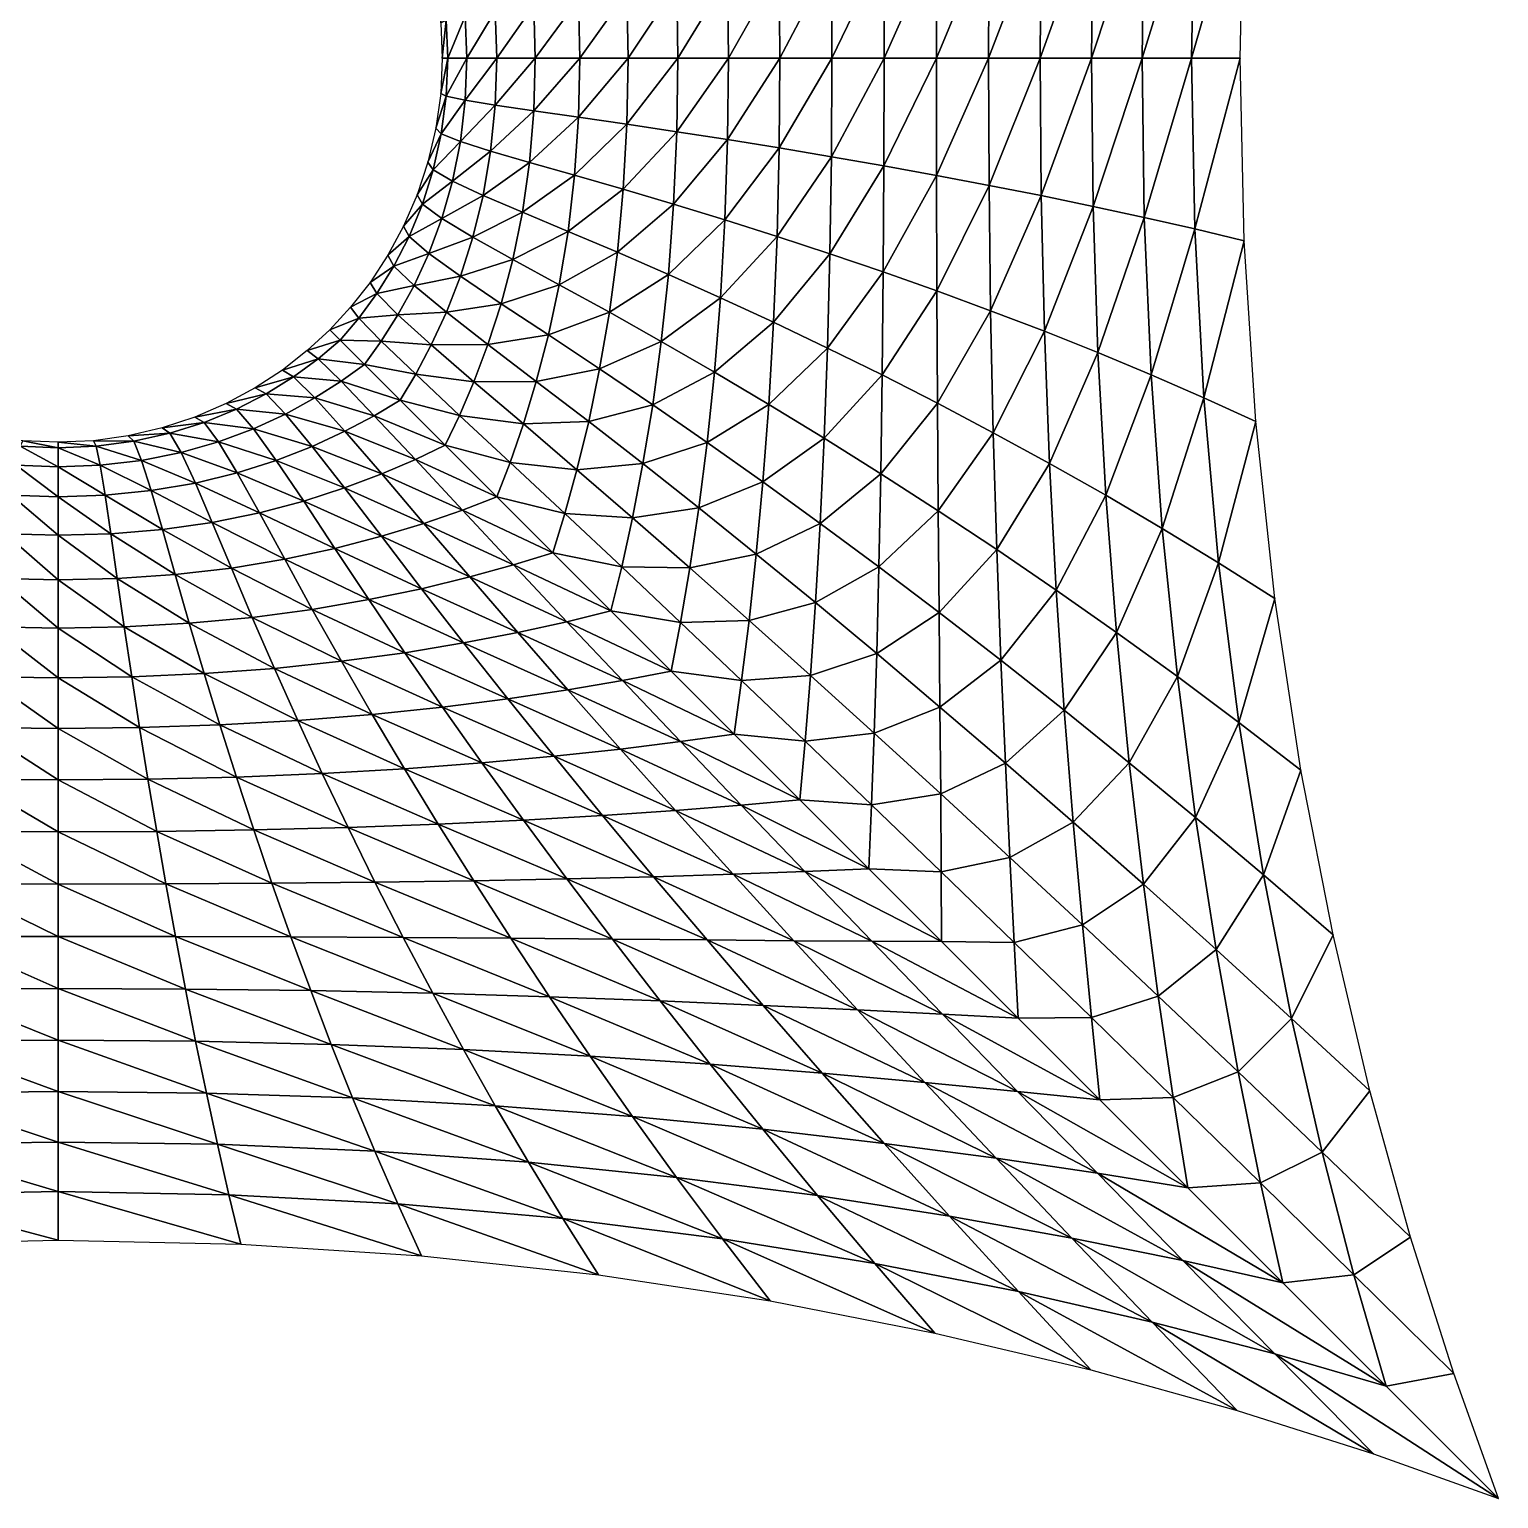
# Model space of a CAD drawing. Extents: x -3 to 3, y -3 to 3.
# Drawn here: x -0.06 to 3, y -3 to 0.06 of the extents above; entities that cross this region are included whole.
import ezdxf

# ---------------------------------------------------------------- set-up
doc = ezdxf.new("R2010")
doc.units = 0

msp = doc.modelspace()

# ---------------------------------------------------------------- meshes
at = {"layer": 'Cone'}
mesh = msp.add_polyface(dxfattribs=at)
corners = [(1.6022, 0.6036, 3.6275), (1.4973, 0.3711, 3.7291), (1.6073, 0.4073, 3.6503), (1.7161, 0.6598, 3.5542), (1.7184, 0.4451, 3.5775), (1.8313, 0.7186, 3.486), (1.83, 0.4847, 3.5096), (1.9474, 0.78, 3.4221), (1.942, 0.5259, 3.4458), (2.0644, 0.8439, 3.3623), (2.0539, 0.5688, 3.3856), (1.5018, 0.1869, 3.7426), (1.6104, 0.2051, 3.6643), (1.7197, 0.2242, 3.5918), (1.8293, 0.2441, 3.5241), (1.9387, 0.2648, 3.4602), (2.0476, 0.2863, 3.3999), (2.1654, 0.6133, 3.3289), (2.1555, 0.3086, 3.3427), (2.2762, 0.6595, 3.2754), (2.2621, 0.3317, 3.2884), (2.3859, 0.7073, 3.2248), (2.367, 0.3556, 3.2366), (2.4943, 0.7566, 3.1769), (2.47, 0.3803, 3.1871), (1.5033, 0, 3.7471), (1.6115, 0, 3.6689), (1.7202, 0, 3.5965), (1.8291, 0, 3.5289), (1.9376, 0, 3.4651), (2.0454, 0, 3.4047), (2.1521, 0, 3.3473), (2.2573, 0, 3.2927), (2.3607, 0, 3.2406), (2.4618, 0, 3.1905)]
mesh.append_faces([[corners[k] for k in face] for face in [(0, 1, 2), (0, 2, 3), (3, 2, 4), (3, 4, 5), (5, 4, 6), (7, 6, 8), (9, 8, 10), (2, 11, 12), (2, 12, 4), (4, 12, 13), (4, 13, 6), (6, 13, 14), (6, 14, 8), (8, 14, 15), (8, 15, 10), (10, 15, 16), (10, 16, 17), (17, 16, 18), (17, 18, 19), (19, 18, 20), (19, 20, 21), (21, 20, 22), (21, 22, 23), (23, 22, 24), (12, 25, 26), (12, 26, 13), (13, 26, 27), (13, 27, 14), (14, 27, 28), (14, 28, 15), (15, 28, 29), (15, 29, 16), (16, 29, 30), (16, 30, 18), (18, 30, 31), (18, 31, 20), (20, 31, 32), (20, 32, 22), (22, 32, 33), (22, 33, 24), (24, 33, 34)]])
mesh = msp.add_polyface(dxfattribs=at)
corners = [(1.1049, 0.7566, 3.9039), (1.021, 0.5764, 4.0546), (1.1277, 0.6471, 3.9364), (1.0434, 0.472, 4.083), (1.148, 0.5293, 3.9666), (1.2382, 0.7217, 3.8292), (1.2561, 0.59, 3.8612), (1.0618, 0.3608, 4.107), (1.1646, 0.4042, 3.9924), (1.2709, 0.4502, 3.8884), (1.3667, 0.6538, 3.7651), (1.3794, 0.4988, 3.7937), (1.4799, 0.721, 3.6772), (1.4899, 0.5499, 3.707), (1.5953, 0.7915, 3.5968), (1.6022, 0.6036, 3.6275), (1.0754, 0.2439, 4.1248), (1.1769, 0.273, 4.0114), (1.2817, 0.304, 3.9086), (1.3886, 0.3367, 3.8149), (1.4973, 0.3711, 3.7291), (1.0837, 0.123, 4.1357), (1.1844, 0.1376, 4.023), (1.2884, 0.1531, 3.9209), (1.3943, 0.1696, 3.8278), (1.5018, 0.1869, 3.7426), (1.6073, 0.4073, 3.6503), (1.0865, 0, 4.1394), (1.1869, 0, 4.0269), (1.2906, 0, 3.9251), (1.3962, 0, 3.8321), (1.5033, 0, 3.7471), (1.6104, 0.2051, 3.6643)]
mesh.append_faces([[corners[k] for k in face] for face in [(0, 1, 2), (2, 3, 4), (2, 4, 5), (5, 4, 6), (3, 7, 4), (4, 7, 8), (4, 8, 6), (6, 8, 9), (6, 9, 10), (10, 9, 11), (10, 11, 12), (12, 11, 13), (14, 13, 15), (7, 16, 8), (8, 16, 17), (8, 17, 9), (9, 17, 18), (9, 18, 11), (11, 18, 19), (11, 19, 13), (13, 19, 20), (13, 20, 15), (16, 21, 17), (17, 21, 22), (17, 22, 18), (18, 22, 23), (18, 23, 19), (19, 23, 24), (19, 24, 20), (20, 24, 25), (20, 25, 26), (21, 27, 22), (22, 27, 28), (22, 28, 23), (23, 28, 29), (23, 29, 24), (24, 29, 30), (24, 30, 25), (25, 30, 31), (25, 31, 32)]])
mesh = msp.add_polyface(dxfattribs=at)
corners = [(0.7195, 0.3497, 5), (0.7476, 0.2849, 5), (0.7307, 0.3712, 4.7448), (0.7586, 0.3041, 4.7546), (0.7719, 0.4067, 4.5283), (0.799, 0.334, 4.5454), (0.7701, 0.2168, 5), (0.7813, 0.2326, 4.7628), (0.8213, 0.2559, 4.5597), (0.8636, 0.3729, 4.3671), (0.8849, 0.2857, 4.3859), (0.9468, 0.4194, 4.2148), (0.9668, 0.321, 4.2366), (0.7866, 0.146, 5), (0.7979, 0.1573, 4.7689), (0.8377, 0.1733, 4.5704), (0.9006, 0.1935, 4.3998), (0.9816, 0.2172, 4.2528), (1.0618, 0.3608, 4.107), (1.0754, 0.2439, 4.1248), (0.7966, 0.0735, 5), (0.8081, 0.0793, 4.7726), (0.8477, 0.0875, 4.5768), (0.9102, 0.0976, 4.4083), (0.9906, 0.1096, 4.2627), (1.0837, 0.123, 4.1357), (0.8, 0, 5), (0.8115, 0, 4.7739), (0.851, 0, 4.579), (0.9135, 0, 4.4111), (0.9937, 0, 4.266), (1.0865, 0, 4.1394)]
mesh.append_faces([[corners[k] for k in face] for face in [(0, 1, 2), (2, 1, 3), (4, 3, 5), (1, 6, 3), (3, 6, 7), (3, 7, 5), (5, 7, 8), (5, 8, 9), (9, 8, 10), (11, 10, 12), (6, 13, 7), (7, 13, 14), (7, 14, 8), (8, 14, 15), (8, 15, 10), (10, 15, 16), (10, 16, 12), (12, 16, 17), (12, 17, 18), (18, 17, 19), (13, 20, 14), (14, 20, 21), (14, 21, 15), (15, 21, 22), (15, 22, 16), (16, 22, 23), (16, 23, 17), (17, 23, 24), (17, 24, 19), (19, 24, 25), (20, 26, 21), (21, 26, 27), (21, 27, 22), (22, 27, 28), (22, 28, 23), (23, 28, 29), (23, 29, 24), (24, 29, 30), (24, 30, 25), (25, 30, 31)]])
mesh = msp.add_polyface(dxfattribs=at)
corners = [(0.8, 0, 5), (0.7966, -0.0735, 5), (0.8115, 0, 4.7739), (0.8081, -0.0793, 4.7726), (0.851, 0, 4.579), (0.8477, -0.0875, 4.5768), (0.9135, 0, 4.4111), (0.9102, -0.0976, 4.4083), (0.9937, 0, 4.266), (0.9906, -0.1096, 4.2627), (1.0865, 0, 4.1394), (0.7866, -0.146, 5), (0.7979, -0.1573, 4.7689), (0.8377, -0.1733, 4.5704), (0.9006, -0.1935, 4.3998), (0.9816, -0.2172, 4.2528), (1.0837, -0.123, 4.1357), (1.0754, -0.2439, 4.1248), (0.7701, -0.2168, 5), (0.7813, -0.2326, 4.7628), (0.8213, -0.2559, 4.5597), (0.8849, -0.2857, 4.3859), (0.9668, -0.321, 4.2366), (1.0618, -0.3608, 4.107), (0.7476, -0.2849, 5), (0.7586, -0.3041, 4.7546), (0.799, -0.334, 4.5454), (0.8636, -0.3729, 4.3671), (0.9468, -0.4194, 4.2148), (0.7195, -0.3497, 5), (0.7307, -0.3712, 4.7448), (0.7719, -0.4067, 4.5283)]
mesh.append_faces([[corners[k] for k in face] for face in [(0, 1, 2), (2, 1, 3), (2, 3, 4), (4, 3, 5), (4, 5, 6), (6, 5, 7), (6, 7, 8), (8, 7, 9), (8, 9, 10), (1, 11, 3), (3, 11, 12), (3, 12, 5), (5, 12, 13), (5, 13, 7), (7, 13, 14), (7, 14, 9), (9, 14, 15), (9, 15, 16), (16, 15, 17), (11, 18, 12), (12, 18, 19), (12, 19, 13), (13, 19, 20), (13, 20, 14), (14, 20, 21), (14, 21, 15), (15, 21, 22), (15, 22, 17), (17, 22, 23), (18, 24, 19), (19, 24, 25), (19, 25, 20), (20, 25, 26), (20, 26, 21), (21, 26, 27), (21, 27, 22), (22, 28, 23), (24, 29, 25), (25, 29, 30), (25, 30, 26), (26, 30, 31)]])
mesh = msp.add_polyface(dxfattribs=at)
corners = [(1.0865, 0, 4.1394), (0.9906, -0.1096, 4.2627), (1.0837, -0.123, 4.1357), (1.1869, 0, 4.0269), (1.1844, -0.1376, 4.023), (1.2906, 0, 3.9251), (1.2884, -0.1531, 3.9209), (1.3962, 0, 3.8321), (1.3943, -0.1696, 3.8278), (1.5033, 0, 3.7471), (1.5018, -0.1869, 3.7426), (1.6115, 0, 3.6689), (1.0754, -0.2439, 4.1248), (1.1769, -0.273, 4.0114), (1.2817, -0.304, 3.9086), (1.3886, -0.3367, 3.8149), (1.4973, -0.3711, 3.7291), (1.6104, -0.2051, 3.6643), (1.0618, -0.3608, 4.107), (1.1646, -0.4042, 3.9924), (1.2709, -0.4502, 3.8884), (1.3794, -0.4988, 3.7937), (1.4899, -0.5499, 3.707), (1.6073, -0.4073, 3.6503), (1.0434, -0.472, 4.083), (1.148, -0.5293, 3.9666), (1.2561, -0.59, 3.8612), (1.3667, -0.6538, 3.7651), (1.4799, -0.721, 3.6772), (1.6022, -0.6036, 3.6275), (1.021, -0.5764, 4.0546), (1.1277, -0.6471, 3.9364)]
mesh.append_faces([[corners[k] for k in face] for face in [(0, 1, 2), (0, 2, 3), (3, 2, 4), (3, 4, 5), (5, 4, 6), (5, 6, 7), (7, 6, 8), (7, 8, 9), (9, 8, 10), (9, 10, 11), (2, 12, 4), (4, 12, 13), (4, 13, 6), (6, 13, 14), (6, 14, 8), (8, 14, 15), (8, 15, 10), (10, 15, 16), (10, 16, 17), (12, 18, 13), (13, 18, 19), (13, 19, 14), (14, 19, 20), (14, 20, 15), (15, 20, 21), (15, 21, 16), (16, 21, 22), (16, 22, 23), (18, 24, 19), (19, 24, 25), (19, 25, 20), (20, 25, 26), (20, 26, 21), (21, 26, 27), (21, 27, 22), (22, 27, 28), (22, 28, 29), (24, 30, 25), (25, 30, 31), (25, 31, 26)]])
mesh = msp.add_polyface(dxfattribs=at)
corners = [(1.6115, 0, 3.6689), (1.5018, -0.1869, 3.7426), (1.6104, -0.2051, 3.6643), (1.7202, 0, 3.5965), (1.7197, -0.2242, 3.5918), (1.8291, 0, 3.5289), (1.8293, -0.2441, 3.5241), (1.9376, 0, 3.4651), (1.9387, -0.2648, 3.4602), (2.0454, 0, 3.4047), (2.0476, -0.2863, 3.3999), (2.1521, 0, 3.3473), (2.1555, -0.3086, 3.3427), (2.2573, 0, 3.2927), (2.2621, -0.3317, 3.2884), (2.3607, 0, 3.2406), (2.367, -0.3556, 3.2366), (2.4618, 0, 3.1905), (2.47, -0.3803, 3.1871), (1.4973, -0.3711, 3.7291), (1.6073, -0.4073, 3.6503), (1.7184, -0.4451, 3.5775), (1.83, -0.4847, 3.5096), (1.942, -0.5259, 3.4458), (2.0539, -0.5688, 3.3856), (2.1654, -0.6133, 3.3289), (2.2762, -0.6595, 3.2754), (2.3859, -0.7073, 3.2248), (2.4943, -0.7566, 3.1769), (1.4899, -0.5499, 3.707), (1.6022, -0.6036, 3.6275), (1.7161, -0.6598, 3.5542), (1.8313, -0.7186, 3.486), (1.9474, -0.78, 3.4221)]
mesh.append_faces([[corners[k] for k in face] for face in [(0, 1, 2), (0, 2, 3), (3, 2, 4), (3, 4, 5), (5, 4, 6), (5, 6, 7), (7, 6, 8), (7, 8, 9), (9, 8, 10), (9, 10, 11), (11, 10, 12), (11, 12, 13), (13, 12, 14), (13, 14, 15), (15, 14, 16), (15, 16, 17), (17, 16, 18), (2, 19, 20), (2, 20, 4), (4, 20, 21), (4, 21, 6), (6, 21, 22), (6, 22, 8), (8, 22, 23), (8, 23, 10), (10, 23, 24), (10, 24, 12), (12, 24, 25), (12, 25, 14), (14, 25, 26), (14, 26, 16), (16, 26, 27), (16, 27, 18), (18, 27, 28), (20, 29, 30), (20, 30, 21), (21, 30, 31), (21, 31, 22), (22, 31, 32), (22, 32, 23), (23, 33, 24)]])
mesh = msp.add_polyface(dxfattribs=at)
corners = [(0.9668, -0.321, 4.2366), (0.8636, -0.3729, 4.3671), (0.9468, -0.4194, 4.2148), (1.0618, -0.3608, 4.107), (1.0434, -0.472, 4.083), (0.799, -0.334, 4.5454), (0.7719, -0.4067, 4.5283), (0.8376, -0.4541, 4.3449), (0.9225, -0.5114, 4.1889), (1.021, -0.5764, 4.0546), (0.7195, -0.3497, 5), (0.6866, -0.4105, 5), (0.7307, -0.3712, 4.7448), (0.6987, -0.4333, 4.7341), (0.7411, -0.4737, 4.5098), (0.8084, -0.529, 4.3208), (0.8951, -0.5964, 4.1611), (0.9958, -0.6732, 4.0241), (1.1277, -0.6471, 3.9364), (0.6495, -0.467, 5), (0.6634, -0.4901, 4.7231), (0.7077, -0.5346, 4.4909), (0.777, -0.5971, 4.2965), (0.8659, -0.6739, 4.133), (0.609, -0.5188, 5), (0.6259, -0.5414, 4.7125), (0.6729, -0.5893, 4.4727), (0.7447, -0.6582, 4.2731), (0.5657, -0.5657, 5), (0.5872, -0.5872, 4.7027), (0.6378, -0.6378, 4.4562)]
mesh.append_faces([[corners[k] for k in face] for face in [(0, 1, 2), (3, 2, 4), (5, 6, 1), (1, 6, 7), (1, 7, 2), (2, 7, 8), (2, 8, 4), (4, 8, 9), (10, 11, 12), (12, 11, 13), (12, 13, 6), (6, 13, 14), (6, 14, 7), (7, 14, 15), (7, 15, 8), (8, 15, 16), (8, 16, 9), (9, 16, 17), (9, 17, 18), (11, 19, 13), (13, 19, 20), (13, 20, 14), (14, 20, 21), (14, 21, 15), (15, 21, 22), (15, 22, 16), (16, 22, 23), (16, 23, 17), (19, 24, 20), (20, 24, 25), (20, 25, 21), (21, 25, 26), (21, 26, 22), (22, 26, 27), (22, 27, 23), (24, 28, 25), (25, 28, 29), (25, 29, 26), (26, 29, 30), (26, 30, 27)]])
mesh = msp.add_polyface(dxfattribs=at)
corners = [(1.942, -0.5259, 3.4458), (1.8313, -0.7186, 3.486), (1.9474, -0.78, 3.4221), (2.0539, -0.5688, 3.3856), (2.0644, -0.8439, 3.3623), (2.1654, -0.6133, 3.3289), (2.1818, -0.9104, 3.3063), (2.2762, -0.6595, 3.2754), (2.2994, -0.9794, 3.254), (2.3859, -0.7073, 3.2248), (2.4169, -1.0511, 3.2054), (2.4943, -0.7566, 3.1769), (2.5341, -1.1253, 3.1601), (1.8329, -0.9427, 3.4542), (1.9548, -1.0236, 3.3903), (2.0785, -1.1081, 3.3308), (2.2039, -1.1962, 3.2759), (2.3309, -1.288, 3.2254), (2.4591, -1.3835, 3.1793), (2.5884, -1.4827, 3.1375), (1.8347, -1.1544, 3.4169), (1.9634, -1.2539, 3.3531), (2.0954, -1.3582, 3.2944), (2.2306, -1.4673, 3.2407), (2.3689, -1.5814, 3.1921), (2.5105, -1.7008, 3.1488), (1.8365, -1.3514, 3.3775), (1.9728, -1.4684, 3.314), (2.1139, -1.5913, 3.2561), (2.2602, -1.7205, 3.2039), (1.838, -1.532, 3.3389), (1.9822, -1.6649, 3.2761)]
mesh.append_faces([[corners[k] for k in face] for face in [(0, 1, 2), (3, 2, 4), (3, 4, 5), (5, 4, 6), (5, 6, 7), (7, 6, 8), (7, 8, 9), (9, 8, 10), (9, 10, 11), (11, 10, 12), (2, 13, 14), (2, 14, 4), (4, 14, 15), (4, 15, 6), (6, 15, 16), (6, 16, 8), (8, 16, 17), (8, 17, 10), (10, 17, 18), (10, 18, 12), (12, 18, 19), (13, 20, 14), (14, 20, 21), (14, 21, 15), (15, 21, 22), (15, 22, 16), (16, 22, 23), (16, 23, 17), (17, 23, 24), (17, 24, 18), (18, 24, 25), (18, 25, 19), (20, 26, 21), (21, 26, 27), (21, 27, 22), (22, 27, 28), (22, 28, 23), (23, 29, 24), (26, 30, 27), (27, 30, 31), (27, 31, 28)]])
mesh = msp.add_polyface(dxfattribs=at)
corners = [(0.5657, -0.5657, 5), (0.5188, -0.609, 5), (0.5872, -0.5872, 4.7027), (0.5414, -0.6259, 4.7125), (0.6378, -0.6378, 4.4562), (0.5893, -0.6729, 4.4727), (0.7125, -0.7125, 4.2521), (0.6582, -0.7447, 4.2731), (0.467, -0.6495, 5), (0.4901, -0.6634, 4.7231), (0.5346, -0.7077, 4.4909), (0.5971, -0.777, 4.2965), (0.4105, -0.6866, 5), (0.4333, -0.6987, 4.7341), (0.4737, -0.7411, 4.5098), (0.529, -0.8084, 4.3208), (0.6739, -0.8659, 4.133), (0.5964, -0.8951, 4.1611), (0.3497, -0.7195, 5), (0.3712, -0.7307, 4.7448), (0.4067, -0.7719, 4.5283), (0.4541, -0.8376, 4.3449), (0.5114, -0.9225, 4.1889), (0.6732, -0.9958, 4.0241), (0.5764, -1.021, 4.0546), (0.3041, -0.7586, 4.7546), (0.334, -0.799, 4.5454), (0.3729, -0.8636, 4.3671), (0.4194, -0.9468, 4.2148), (0.472, -1.0434, 4.083), (0.6471, -1.1277, 3.9364), (0.2857, -0.8849, 4.3859), (0.321, -0.9668, 4.2366), (0.3608, -1.0618, 4.107)]
mesh.append_faces([[corners[k] for k in face] for face in [(0, 1, 2), (2, 1, 3), (2, 3, 4), (4, 3, 5), (4, 5, 6), (6, 5, 7), (1, 8, 3), (3, 8, 9), (3, 9, 5), (5, 9, 10), (5, 10, 7), (7, 10, 11), (8, 12, 9), (9, 12, 13), (9, 13, 10), (10, 13, 14), (10, 14, 11), (11, 14, 15), (11, 15, 16), (16, 15, 17), (12, 18, 13), (13, 18, 19), (13, 19, 14), (14, 19, 20), (14, 20, 15), (15, 20, 21), (15, 21, 17), (17, 21, 22), (17, 22, 23), (23, 22, 24), (19, 25, 20), (20, 26, 21), (21, 26, 27), (21, 27, 22), (22, 27, 28), (22, 28, 24), (24, 28, 29), (24, 29, 30), (27, 31, 28), (28, 32, 29), (29, 32, 33)]])
mesh = msp.add_polyface(dxfattribs=at)
corners = [(1.2561, -0.59, 3.8612), (1.1277, -0.6471, 3.9364), (1.2382, -0.7217, 3.8292), (1.3667, -0.6538, 3.7651), (1.3514, -0.8001, 3.7315), (0.9958, -0.6732, 4.0241), (1.1049, -0.7566, 3.9039), (1.2179, -0.8444, 3.7949), (1.3341, -0.9363, 3.6955), (1.4676, -0.8824, 3.6423), (0.8659, -0.6739, 4.133), (0.9688, -0.7618, 3.9936), (1.0804, -0.8571, 3.8715), (1.1961, -0.9571, 3.7608), (1.3154, -1.0616, 3.6598), (1.4538, -1.0328, 3.6049), (0.7447, -0.6582, 4.2731), (0.8359, -0.7439, 4.1063), (0.9412, -0.842, 3.9648), (1.0552, -0.9483, 3.8411), (1.1736, -1.0595, 3.729), (1.2961, -1.1751, 3.6266), (1.4388, -1.1708, 3.5678), (0.6378, -0.6378, 4.4562), (0.7125, -0.7125, 4.2521), (0.8061, -0.8061, 4.0826), (0.9136, -0.9136, 3.9395), (1.03, -1.03, 3.8147), (1.1511, -1.1511, 3.7014), (1.2767, -1.2767, 3.5979), (1.4233, -1.2959, 3.5334), (1.4076, -1.4076, 3.5038)]
mesh.append_faces([[corners[k] for k in face] for face in [(0, 1, 2), (0, 2, 3), (3, 2, 4), (1, 5, 6), (1, 6, 2), (2, 6, 7), (2, 7, 4), (4, 7, 8), (4, 8, 9), (5, 10, 11), (5, 11, 6), (6, 11, 12), (6, 12, 7), (7, 12, 13), (7, 13, 8), (8, 13, 14), (8, 14, 15), (10, 16, 17), (10, 17, 11), (11, 17, 18), (11, 18, 12), (12, 18, 19), (12, 19, 13), (13, 19, 20), (13, 20, 14), (14, 20, 21), (14, 21, 22), (16, 23, 24), (16, 24, 17), (17, 24, 25), (17, 25, 18), (18, 25, 26), (18, 26, 19), (19, 26, 27), (19, 27, 20), (20, 27, 28), (20, 28, 21), (21, 28, 29), (21, 29, 30), (30, 29, 31)]])
mesh = msp.add_polyface(dxfattribs=at)
corners = [(1.6022, -0.6036, 3.6275), (1.4799, -0.721, 3.6772), (1.5953, -0.7915, 3.5968), (1.7161, -0.6598, 3.5542), (1.713, -0.8654, 3.5227), (1.8313, -0.7186, 3.486), (1.8329, -0.9427, 3.4542), (1.9474, -0.78, 3.4221), (1.3667, -0.6538, 3.7651), (1.3514, -0.8001, 3.7315), (1.4676, -0.8824, 3.6423), (1.5869, -0.9688, 3.5607), (1.7092, -1.0594, 3.4859), (1.8347, -1.1544, 3.4169), (1.3341, -0.9363, 3.6955), (1.4538, -1.0328, 3.6049), (1.5772, -1.1339, 3.5222), (1.7047, -1.24, 3.4467), (1.8365, -1.3514, 3.3775), (1.3154, -1.0616, 3.6598), (1.4388, -1.1708, 3.5678), (1.5668, -1.2854, 3.4841), (1.6996, -1.4056, 3.4081), (1.838, -1.532, 3.3389), (1.2961, -1.1751, 3.6266), (1.4233, -1.2959, 3.5334), (1.5557, -1.4224, 3.449), (1.6941, -1.5552, 3.3726), (1.839, -1.6949, 3.3038), (1.4076, -1.4076, 3.5038), (1.5446, -1.5446, 3.4189), (1.6883, -1.6883, 3.3426), (1.8395, -1.8395, 3.2746)]
mesh.append_faces([[corners[k] for k in face] for face in [(0, 1, 2), (0, 2, 3), (3, 2, 4), (3, 4, 5), (5, 4, 6), (5, 6, 7), (8, 9, 1), (1, 9, 10), (1, 10, 2), (2, 10, 11), (2, 11, 4), (4, 11, 12), (4, 12, 6), (6, 12, 13), (10, 14, 15), (10, 15, 11), (11, 15, 16), (11, 16, 12), (12, 16, 17), (12, 17, 13), (13, 17, 18), (15, 19, 20), (15, 20, 16), (16, 20, 21), (16, 21, 17), (17, 21, 22), (17, 22, 18), (18, 22, 23), (20, 24, 25), (20, 25, 21), (21, 25, 26), (21, 26, 22), (22, 26, 27), (22, 27, 23), (23, 27, 28), (25, 29, 26), (26, 29, 30), (26, 30, 27), (27, 30, 31), (27, 31, 28), (28, 31, 32)]])
mesh = msp.add_polyface(dxfattribs=at)
corners = [(0, -0.8, 5), (-0.0735, -0.7966, 5), (0, -0.8115, 4.7739), (-0.0793, -0.8081, 4.7726), (0, -0.851, 4.579), (-0.0875, -0.8477, 4.5768), (0, -0.9135, 4.4111), (-0.0976, -0.9102, 4.4083), (0, -0.9937, 4.266), (-0.1096, -0.9906, 4.2627), (0, -1.0865, 4.1394), (-0.146, -0.7866, 5), (-0.1573, -0.7979, 4.7689), (-0.1733, -0.8377, 4.5704), (-0.1935, -0.9006, 4.3998), (-0.2172, -0.9816, 4.2528), (-0.123, -1.0837, 4.1357), (-0.2439, -1.0754, 4.1248), (-0.2168, -0.7701, 5), (-0.2326, -0.7813, 4.7628), (-0.2559, -0.8213, 4.5597), (-0.2857, -0.8849, 4.3859), (-0.321, -0.9668, 4.2366), (-0.3608, -1.0618, 4.107), (-0.2849, -0.7476, 5), (-0.3041, -0.7586, 4.7546), (-0.334, -0.799, 4.5454), (-0.3729, -0.8636, 4.3671), (-0.4194, -0.9468, 4.2148), (-0.3497, -0.7195, 5), (-0.3712, -0.7307, 4.7448), (-0.4067, -0.7719, 4.5283)]
mesh.append_faces([[corners[k] for k in face] for face in [(0, 1, 2), (2, 1, 3), (2, 3, 4), (4, 3, 5), (4, 5, 6), (6, 5, 7), (6, 7, 8), (8, 7, 9), (8, 9, 10), (1, 11, 3), (3, 11, 12), (3, 12, 5), (5, 12, 13), (5, 13, 7), (7, 13, 14), (7, 14, 9), (9, 14, 15), (9, 15, 16), (16, 15, 17), (11, 18, 12), (12, 18, 19), (12, 19, 13), (13, 19, 20), (13, 20, 14), (14, 20, 21), (14, 21, 15), (15, 21, 22), (15, 22, 17), (17, 22, 23), (18, 24, 19), (19, 24, 25), (19, 25, 20), (20, 25, 26), (20, 26, 21), (21, 26, 27), (21, 27, 22), (22, 28, 23), (24, 29, 25), (25, 29, 30), (25, 30, 26), (26, 30, 31)]])
mesh = msp.add_polyface(dxfattribs=at)
corners = [(0.3497, -0.7195, 5), (0.2849, -0.7476, 5), (0.3712, -0.7307, 4.7448), (0.3041, -0.7586, 4.7546), (0.4067, -0.7719, 4.5283), (0.334, -0.799, 4.5454), (0.2168, -0.7701, 5), (0.2326, -0.7813, 4.7628), (0.2559, -0.8213, 4.5597), (0.3729, -0.8636, 4.3671), (0.2857, -0.8849, 4.3859), (0.4194, -0.9468, 4.2148), (0.321, -0.9668, 4.2366), (0.146, -0.7866, 5), (0.1573, -0.7979, 4.7689), (0.1733, -0.8377, 4.5704), (0.1935, -0.9006, 4.3998), (0.2172, -0.9816, 4.2528), (0.3608, -1.0618, 4.107), (0.2439, -1.0754, 4.1248), (0.0735, -0.7966, 5), (0.0793, -0.8081, 4.7726), (0.0875, -0.8477, 4.5768), (0.0976, -0.9102, 4.4083), (0.1096, -0.9906, 4.2627), (0.123, -1.0837, 4.1357), (0, -0.8, 5), (0, -0.8115, 4.7739), (0, -0.851, 4.579), (0, -0.9135, 4.4111), (0, -0.9937, 4.266), (0, -1.0865, 4.1394)]
mesh.append_faces([[corners[k] for k in face] for face in [(0, 1, 2), (2, 1, 3), (4, 3, 5), (1, 6, 3), (3, 6, 7), (3, 7, 5), (5, 7, 8), (5, 8, 9), (9, 8, 10), (11, 10, 12), (6, 13, 7), (7, 13, 14), (7, 14, 8), (8, 14, 15), (8, 15, 10), (10, 15, 16), (10, 16, 12), (12, 16, 17), (12, 17, 18), (18, 17, 19), (13, 20, 14), (14, 20, 21), (14, 21, 15), (15, 21, 22), (15, 22, 16), (16, 22, 23), (16, 23, 17), (17, 23, 24), (17, 24, 19), (19, 24, 25), (20, 26, 21), (21, 26, 27), (21, 27, 22), (22, 27, 28), (22, 28, 23), (23, 28, 29), (23, 29, 24), (24, 29, 30), (24, 30, 25), (25, 30, 31)]])
mesh = msp.add_polyface(dxfattribs=at)
corners = [(0.7125, -0.7125, 4.2521), (0.6582, -0.7447, 4.2731), (0.8061, -0.8061, 4.0826), (0.7439, -0.8359, 4.1063), (0.9136, -0.9136, 3.9395), (0.842, -0.9412, 3.9648), (1.03, -1.03, 3.8147), (0.9483, -1.0552, 3.8411), (1.1511, -1.1511, 3.7014), (1.0595, -1.1736, 3.729), (1.2767, -1.2767, 3.5979), (1.1751, -1.2961, 3.6266), (1.4076, -1.4076, 3.5038), (1.2959, -1.4233, 3.5334), (0.5971, -0.777, 4.2965), (0.6739, -0.8659, 4.133), (0.7618, -0.9688, 3.9936), (0.8571, -1.0804, 3.8715), (0.9571, -1.1961, 3.7608), (1.0616, -1.3154, 3.6598), (1.1708, -1.4388, 3.5678), (0.5964, -0.8951, 4.1611), (0.6732, -0.9958, 4.0241), (0.7566, -1.1049, 3.9039), (0.8444, -1.2179, 3.7949), (0.9363, -1.3341, 3.6955), (0.5764, -1.021, 4.0546), (0.6471, -1.1277, 3.9364), (0.7217, -1.2382, 3.8292), (0.8001, -1.3514, 3.7315), (1.0328, -1.4538, 3.6049), (0.59, -1.2561, 3.8612), (0.6538, -1.3667, 3.7651)]
mesh.append_faces([[corners[k] for k in face] for face in [(0, 1, 2), (2, 1, 3), (2, 3, 4), (4, 3, 5), (4, 5, 6), (6, 5, 7), (6, 7, 8), (8, 7, 9), (8, 9, 10), (10, 9, 11), (10, 11, 12), (12, 11, 13), (1, 14, 3), (3, 14, 15), (3, 15, 5), (5, 15, 16), (5, 16, 7), (7, 16, 17), (7, 17, 9), (9, 17, 18), (9, 18, 11), (11, 18, 19), (11, 19, 13), (13, 19, 20), (15, 21, 16), (16, 21, 22), (16, 22, 17), (17, 22, 23), (17, 23, 18), (18, 23, 24), (18, 24, 19), (19, 24, 25), (19, 25, 20), (22, 26, 23), (23, 27, 24), (24, 27, 28), (24, 28, 25), (25, 28, 29), (25, 29, 30), (28, 31, 29), (29, 31, 32)]])
mesh = msp.add_polyface(dxfattribs=at)
corners = [(0, -1.0865, 4.1394), (-0.1096, -0.9906, 4.2627), (-0.123, -1.0837, 4.1357), (0, -1.1869, 4.0269), (-0.1376, -1.1844, 4.023), (0, -1.2906, 3.9251), (-0.1531, -1.2884, 3.9209), (0, -1.3962, 3.8321), (-0.1696, -1.3943, 3.8278), (0, -1.5033, 3.7471), (-0.1869, -1.5018, 3.7426), (0, -1.6115, 3.6689), (-0.2439, -1.0754, 4.1248), (-0.273, -1.1769, 4.0114), (-0.304, -1.2817, 3.9086), (-0.3367, -1.3886, 3.8149), (-0.3711, -1.4973, 3.7291), (-0.2051, -1.6104, 3.6643), (-0.3608, -1.0618, 4.107), (-0.4042, -1.1646, 3.9924), (-0.4502, -1.2709, 3.8884), (-0.4988, -1.3794, 3.7937), (-0.5499, -1.4899, 3.707), (-0.4073, -1.6073, 3.6503), (-0.6036, -1.6022, 3.6275), (-0.472, -1.0434, 4.083), (-0.5293, -1.148, 3.9666), (-0.59, -1.2561, 3.8612), (-0.6538, -1.3667, 3.7651), (-0.721, -1.4799, 3.6772), (-0.5764, -1.021, 4.0546), (-0.6471, -1.1277, 3.9364)]
mesh.append_faces([[corners[k] for k in face] for face in [(0, 1, 2), (0, 2, 3), (3, 2, 4), (3, 4, 5), (5, 4, 6), (5, 6, 7), (7, 6, 8), (7, 8, 9), (9, 8, 10), (9, 10, 11), (2, 12, 4), (4, 12, 13), (4, 13, 6), (6, 13, 14), (6, 14, 8), (8, 14, 15), (8, 15, 10), (10, 15, 16), (10, 16, 17), (12, 18, 13), (13, 18, 19), (13, 19, 14), (14, 19, 20), (14, 20, 15), (15, 20, 21), (15, 21, 16), (16, 21, 22), (16, 22, 23), (23, 22, 24), (18, 25, 19), (19, 25, 26), (19, 26, 20), (20, 26, 27), (20, 27, 21), (21, 27, 28), (21, 28, 22), (22, 28, 29), (22, 29, 24), (25, 30, 26), (26, 30, 31), (26, 31, 27)]])
mesh = msp.add_polyface(dxfattribs=at)
corners = [(0.7566, -1.1049, 3.9039), (0.5764, -1.021, 4.0546), (0.6471, -1.1277, 3.9364), (0.472, -1.0434, 4.083), (0.5293, -1.148, 3.9666), (0.7217, -1.2382, 3.8292), (0.59, -1.2561, 3.8612), (0.3608, -1.0618, 4.107), (0.4042, -1.1646, 3.9924), (0.4502, -1.2709, 3.8884), (0.6538, -1.3667, 3.7651), (0.4988, -1.3794, 3.7937), (0.721, -1.4799, 3.6772), (0.5499, -1.4899, 3.707), (0.7915, -1.5953, 3.5968), (0.6036, -1.6022, 3.6275), (0.2439, -1.0754, 4.1248), (0.273, -1.1769, 4.0114), (0.304, -1.2817, 3.9086), (0.3367, -1.3886, 3.8149), (0.3711, -1.4973, 3.7291), (0.4073, -1.6073, 3.6503), (0.123, -1.0837, 4.1357), (0.1376, -1.1844, 4.023), (0.1531, -1.2884, 3.9209), (0.1696, -1.3943, 3.8278), (0.1869, -1.5018, 3.7426), (0, -1.0865, 4.1394), (0, -1.1869, 4.0269), (0, -1.2906, 3.9251), (0, -1.3962, 3.8321), (0, -1.5033, 3.7471), (0.2051, -1.6104, 3.6643)]
mesh.append_faces([[corners[k] for k in face] for face in [(0, 1, 2), (2, 3, 4), (2, 4, 5), (5, 4, 6), (3, 7, 4), (4, 7, 8), (4, 8, 6), (6, 8, 9), (6, 9, 10), (10, 9, 11), (10, 11, 12), (12, 11, 13), (14, 13, 15), (7, 16, 8), (8, 16, 17), (8, 17, 9), (9, 17, 18), (9, 18, 11), (11, 18, 19), (11, 19, 13), (13, 19, 20), (13, 20, 15), (15, 20, 21), (16, 22, 17), (17, 22, 23), (17, 23, 18), (18, 23, 24), (18, 24, 19), (19, 24, 25), (19, 25, 20), (20, 25, 26), (20, 26, 21), (22, 27, 23), (23, 27, 28), (23, 28, 24), (24, 28, 29), (24, 29, 25), (25, 29, 30), (25, 30, 26), (26, 30, 31), (26, 31, 32)]])
mesh = msp.add_polyface(dxfattribs=at)
corners = [(1.4076, -1.4076, 3.5038), (1.2959, -1.4233, 3.5334), (1.5446, -1.5446, 3.4189), (1.4224, -1.5557, 3.449), (1.6883, -1.6883, 3.3426), (1.5552, -1.6941, 3.3726), (1.8395, -1.8395, 3.2746), (1.6949, -1.839, 3.3038), (1.1708, -1.4388, 3.5678), (1.2854, -1.5668, 3.4841), (1.4056, -1.6996, 3.4081), (1.532, -1.838, 3.3389), (0.9363, -1.3341, 3.6955), (1.0328, -1.4538, 3.6049), (1.1339, -1.5772, 3.5222), (1.24, -1.7047, 3.4467), (1.3514, -1.8365, 3.3775), (0.8001, -1.3514, 3.7315), (0.8824, -1.4676, 3.6423), (0.9688, -1.5869, 3.5607), (1.0594, -1.7092, 3.4859), (1.1544, -1.8347, 3.4169), (0.6538, -1.3667, 3.7651), (0.721, -1.4799, 3.6772), (0.7915, -1.5953, 3.5968), (0.8654, -1.713, 3.5227), (0.9427, -1.8329, 3.4542), (0.5499, -1.4899, 3.707), (0.6036, -1.6022, 3.6275), (0.6598, -1.7161, 3.5542), (0.7186, -1.8313, 3.486), (0.4847, -1.83, 3.5096), (0.78, -1.9474, 3.4221)]
mesh.append_faces([[corners[k] for k in face] for face in [(0, 1, 2), (2, 1, 3), (2, 3, 4), (4, 3, 5), (4, 5, 6), (6, 5, 7), (1, 8, 3), (3, 8, 9), (3, 9, 5), (5, 9, 10), (5, 10, 7), (7, 10, 11), (8, 12, 13), (8, 13, 9), (9, 13, 14), (9, 14, 10), (10, 14, 15), (10, 15, 11), (11, 15, 16), (13, 17, 18), (13, 18, 14), (14, 18, 19), (14, 19, 15), (15, 19, 20), (15, 20, 16), (16, 20, 21), (17, 22, 18), (18, 22, 23), (18, 23, 19), (19, 23, 24), (19, 24, 20), (20, 24, 25), (20, 25, 21), (21, 25, 26), (23, 27, 24), (24, 28, 25), (25, 28, 29), (25, 29, 26), (26, 29, 30), (30, 31, 32)]])
mesh = msp.add_polyface(dxfattribs=at)
corners = [(2.5884, -1.4827, 3.1375), (2.5105, -1.7008, 3.1488), (2.6551, -1.8255, 3.1108), (2.2306, -1.4673, 3.2407), (2.1139, -1.5913, 3.2561), (2.2602, -1.7205, 3.2039), (2.3689, -1.5814, 3.1921), (2.4117, -1.8566, 3.1574), (2.5689, -1.9998, 3.1167), (2.732, -2.1506, 3.0819), (1.9822, -1.6649, 3.2761), (2.1331, -1.8052, 3.2194), (2.2912, -1.9536, 3.1688), (2.4574, -2.1109, 3.1241), (2.6323, -2.2781, 3.0855), (2.8166, -2.4558, 3.0527), (1.838, -1.532, 3.3389), (1.839, -1.6949, 3.3038), (1.9912, -1.8421, 3.2421), (2.1519, -1.9983, 3.1869), (2.3225, -2.1646, 3.138), (2.5042, -2.3426, 3.0949), (2.6985, -2.5337, 3.0574), (2.9067, -2.7392, 3.0249), (1.8395, -1.8395, 3.2746), (1.9993, -1.9993, 3.2144), (2.1696, -2.1696, 3.1612), (2.3526, -2.3526, 3.1141), (2.5505, -2.5505, 3.0721), (2.7656, -2.7656, 3.0344), (3, -3, 3)]
mesh.append_faces([[corners[k] for k in face] for face in [(0, 1, 2), (3, 4, 5), (6, 5, 7), (6, 7, 1), (1, 7, 8), (1, 8, 2), (2, 8, 9), (4, 10, 11), (4, 11, 5), (5, 11, 12), (5, 12, 7), (7, 12, 13), (7, 13, 8), (8, 13, 14), (8, 14, 9), (9, 14, 15), (16, 17, 10), (10, 17, 18), (10, 18, 11), (11, 18, 19), (11, 19, 12), (12, 19, 20), (12, 20, 13), (13, 20, 21), (13, 21, 14), (14, 21, 22), (14, 22, 15), (15, 22, 23), (17, 24, 18), (18, 24, 25), (18, 25, 19), (19, 25, 26), (19, 26, 20), (20, 26, 27), (20, 27, 21), (21, 27, 28), (21, 28, 22), (22, 28, 29), (22, 29, 23), (23, 29, 30)]])
mesh = msp.add_polyface(dxfattribs=at)
corners = [(0, -1.6115, 3.6689), (-0.1869, -1.5018, 3.7426), (-0.2051, -1.6104, 3.6643), (0, -1.7202, 3.5965), (-0.2242, -1.7197, 3.5918), (0, -1.8291, 3.5289), (-0.2441, -1.8293, 3.5241), (0, -1.9376, 3.4651), (-0.2648, -1.9387, 3.4602), (0, -2.0454, 3.4047), (-0.2863, -2.0476, 3.3999), (0, -2.1521, 3.3473), (-0.3086, -2.1555, 3.3427), (0, -2.2573, 3.2927), (-0.3317, -2.2621, 3.2884), (0, -2.3607, 3.2406), (-0.3556, -2.367, 3.2366), (0, -2.4618, 3.1905), (-0.3803, -2.47, 3.1871), (-0.3711, -1.4973, 3.7291), (-0.4073, -1.6073, 3.6503), (-0.4451, -1.7184, 3.5775), (-0.4847, -1.83, 3.5096), (-0.5259, -1.942, 3.4458), (-0.5688, -2.0539, 3.3856), (-0.6133, -2.1654, 3.3289), (-0.6595, -2.2762, 3.2754), (-0.7073, -2.3859, 3.2248), (-0.7566, -2.4943, 3.1769), (-0.6036, -1.6022, 3.6275), (-0.6598, -1.7161, 3.5542), (-0.7186, -1.8313, 3.486), (-0.78, -1.9474, 3.4221)]
mesh.append_faces([[corners[k] for k in face] for face in [(0, 1, 2), (0, 2, 3), (3, 2, 4), (3, 4, 5), (5, 4, 6), (5, 6, 7), (7, 6, 8), (7, 8, 9), (9, 8, 10), (9, 10, 11), (11, 10, 12), (11, 12, 13), (13, 12, 14), (13, 14, 15), (15, 14, 16), (15, 16, 17), (17, 16, 18), (2, 19, 20), (2, 20, 4), (4, 20, 21), (4, 21, 6), (6, 21, 22), (6, 22, 8), (8, 22, 23), (8, 23, 10), (10, 23, 24), (10, 24, 12), (12, 24, 25), (12, 25, 14), (14, 25, 26), (14, 26, 16), (16, 26, 27), (16, 27, 18), (18, 27, 28), (20, 29, 21), (21, 29, 30), (21, 30, 22), (22, 30, 31), (22, 31, 23), (23, 32, 24)]])
mesh = msp.add_polyface(dxfattribs=at)
corners = [(0.6036, -1.6022, 3.6275), (0.4073, -1.6073, 3.6503), (0.6598, -1.7161, 3.5542), (0.4451, -1.7184, 3.5775), (0.7186, -1.8313, 3.486), (0.4847, -1.83, 3.5096), (0.78, -1.9474, 3.4221), (0.5259, -1.942, 3.4458), (0.8439, -2.0644, 3.3623), (0.5688, -2.0539, 3.3856), (0.1869, -1.5018, 3.7426), (0.2051, -1.6104, 3.6643), (0.2242, -1.7197, 3.5918), (0.2441, -1.8293, 3.5241), (0.2648, -1.9387, 3.4602), (0.2863, -2.0476, 3.3999), (0.6133, -2.1654, 3.3289), (0.3086, -2.1555, 3.3427), (0.6595, -2.2762, 3.2754), (0.3317, -2.2621, 3.2884), (0.7073, -2.3859, 3.2248), (0.3556, -2.367, 3.2366), (0.7566, -2.4943, 3.1769), (0.3803, -2.47, 3.1871), (0, -1.5033, 3.7471), (0, -1.6115, 3.6689), (0, -1.7202, 3.5965), (0, -1.8291, 3.5289), (0, -1.9376, 3.4651), (0, -2.0454, 3.4047), (0, -2.1521, 3.3473), (0, -2.2573, 3.2927), (0, -2.3607, 3.2406), (0, -2.4618, 3.1905)]
mesh.append_faces([[corners[k] for k in face] for face in [(0, 1, 2), (2, 1, 3), (2, 3, 4), (4, 3, 5), (6, 5, 7), (8, 7, 9), (1, 10, 11), (1, 11, 3), (3, 11, 12), (3, 12, 5), (5, 12, 13), (5, 13, 7), (7, 13, 14), (7, 14, 9), (9, 14, 15), (9, 15, 16), (16, 15, 17), (16, 17, 18), (18, 17, 19), (18, 19, 20), (20, 19, 21), (20, 21, 22), (22, 21, 23), (11, 24, 25), (11, 25, 12), (12, 25, 26), (12, 26, 13), (13, 26, 27), (13, 27, 14), (14, 27, 28), (14, 28, 15), (15, 28, 29), (15, 29, 17), (17, 29, 30), (17, 30, 19), (19, 30, 31), (19, 31, 21), (21, 31, 32), (21, 32, 23), (23, 32, 33)]])
mesh = msp.add_polyface(dxfattribs=at)
corners = [(1.532, -1.838, 3.3389), (1.3514, -1.8365, 3.3775), (1.6649, -1.9822, 3.2761), (1.4684, -1.9728, 3.314), (1.1544, -1.8347, 3.4169), (1.2539, -1.9634, 3.3531), (1.5913, -2.1139, 3.2561), (1.3582, -2.0954, 3.2944), (1.7205, -2.2602, 3.2039), (1.4673, -2.2306, 3.2407), (0.9427, -1.8329, 3.4542), (1.0236, -1.9548, 3.3903), (1.1081, -2.0785, 3.3308), (1.1962, -2.2039, 3.2759), (1.5814, -2.3689, 3.1921), (1.288, -2.3309, 3.2254), (1.7008, -2.5105, 3.1488), (1.3835, -2.4591, 3.1793), (1.8255, -2.6551, 3.1108), (1.4827, -2.5884, 3.1375), (0.7186, -1.8313, 3.486), (0.78, -1.9474, 3.4221), (0.8439, -2.0644, 3.3623), (0.9104, -2.1818, 3.3063), (0.9794, -2.2994, 3.254), (1.0511, -2.4169, 3.2054), (1.1253, -2.5341, 3.1601), (0.5259, -1.942, 3.4458), (0.5688, -2.0539, 3.3856), (0.6133, -2.1654, 3.3289), (0.6595, -2.2762, 3.2754), (0.7073, -2.3859, 3.2248), (0.7566, -2.4943, 3.1769)]
mesh.append_faces([[corners[k] for k in face] for face in [(0, 1, 2), (2, 1, 3), (1, 4, 3), (3, 4, 5), (3, 5, 6), (6, 5, 7), (6, 7, 8), (8, 7, 9), (4, 10, 5), (5, 10, 11), (5, 11, 7), (7, 11, 12), (7, 12, 9), (9, 12, 13), (9, 13, 14), (14, 13, 15), (14, 15, 16), (16, 15, 17), (18, 17, 19), (10, 20, 11), (11, 20, 21), (11, 21, 12), (12, 21, 22), (12, 22, 13), (13, 22, 23), (13, 23, 15), (15, 23, 24), (15, 24, 17), (17, 24, 25), (17, 25, 19), (19, 25, 26), (21, 27, 22), (22, 28, 23), (23, 28, 29), (23, 29, 24), (24, 29, 30), (24, 30, 25), (25, 30, 31), (25, 31, 26), (26, 31, 32)]])
mesh = msp.add_polyface(dxfattribs=at)
corners = [(1.8395, -1.8395, 3.2746), (1.6949, -1.839, 3.3038), (1.9993, -1.9993, 3.2144), (1.8421, -1.9912, 3.2421), (2.1696, -2.1696, 3.1612), (1.9983, -2.1519, 3.1869), (2.3526, -2.3526, 3.1141), (2.1646, -2.3225, 3.138), (2.5505, -2.5505, 3.0721), (2.3426, -2.5042, 3.0949), (2.7656, -2.7656, 3.0344), (2.5337, -2.6985, 3.0574), (3, -3, 3), (2.7392, -2.9067, 3.0249), (1.532, -1.838, 3.3389), (1.6649, -1.9822, 3.2761), (1.8052, -2.1331, 3.2194), (1.9536, -2.2912, 3.1688), (2.1109, -2.4574, 3.1241), (2.2781, -2.6323, 3.0855), (2.4558, -2.8166, 3.0527), (1.4684, -1.9728, 3.314), (1.5913, -2.1139, 3.2561), (1.7205, -2.2602, 3.2039), (1.8566, -2.4117, 3.1574), (1.9998, -2.5689, 3.1167), (2.1506, -2.732, 3.0819), (1.4673, -2.2306, 3.2407), (1.5814, -2.3689, 3.1921), (1.7008, -2.5105, 3.1488), (1.8255, -2.6551, 3.1108), (1.3835, -2.4591, 3.1793)]
mesh.append_faces([[corners[k] for k in face] for face in [(0, 1, 2), (2, 1, 3), (2, 3, 4), (4, 3, 5), (4, 5, 6), (6, 5, 7), (6, 7, 8), (8, 7, 9), (8, 9, 10), (10, 9, 11), (10, 11, 12), (12, 11, 13), (1, 14, 3), (3, 14, 15), (3, 15, 5), (5, 15, 16), (5, 16, 7), (7, 16, 17), (7, 17, 9), (9, 17, 18), (9, 18, 11), (11, 18, 19), (11, 19, 13), (13, 19, 20), (15, 21, 16), (16, 21, 22), (16, 22, 17), (17, 22, 23), (17, 23, 18), (18, 23, 24), (18, 24, 19), (19, 24, 25), (19, 25, 20), (20, 25, 26), (23, 27, 24), (24, 27, 28), (24, 28, 25), (25, 28, 29), (25, 29, 26), (26, 29, 30), (29, 31, 30)]])

doc.saveas('drawing.dxf')
